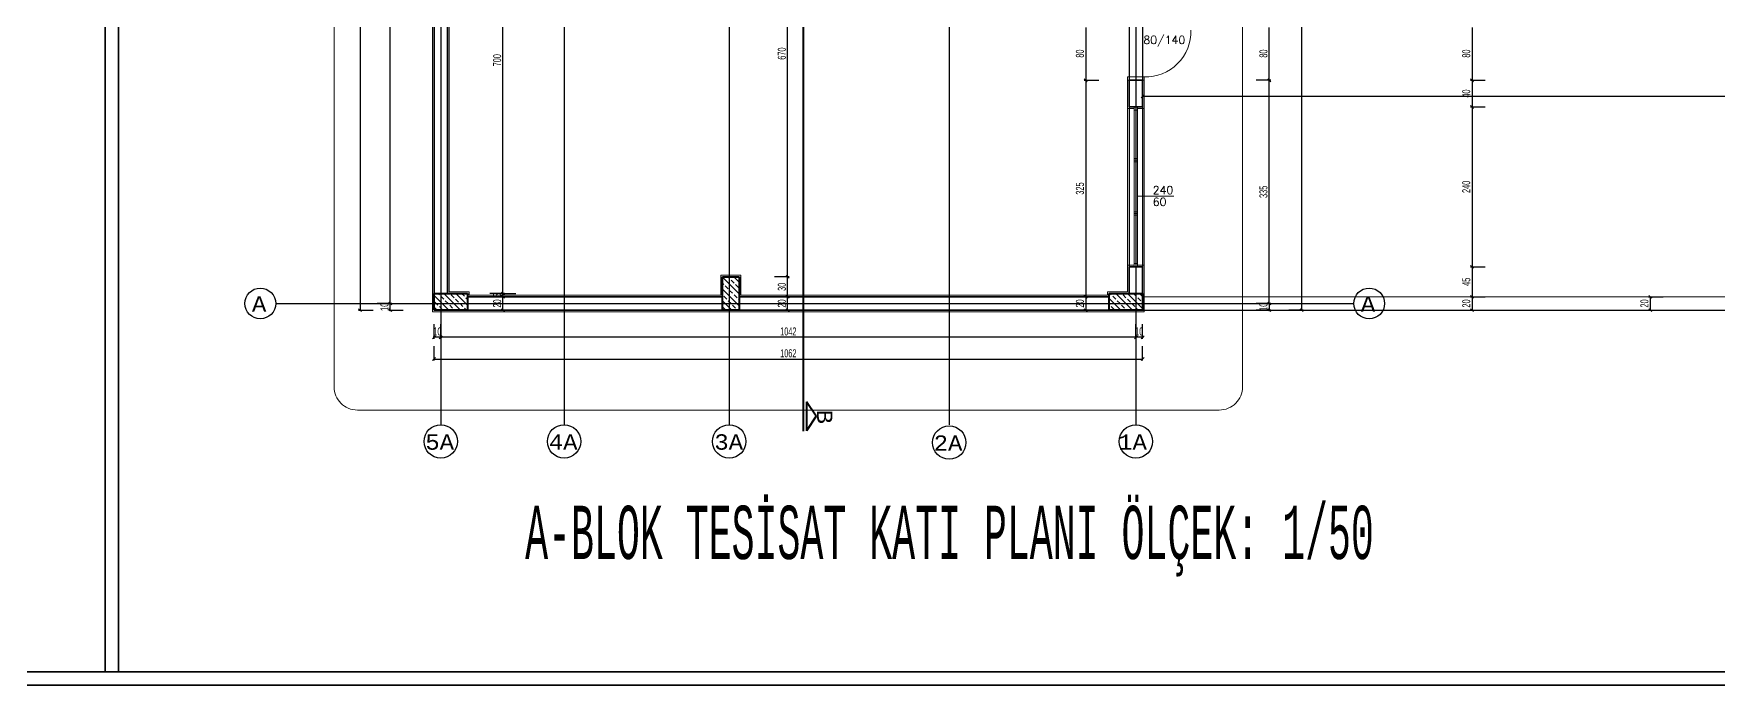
# Model space of a CAD drawing. Header units: inches. Extents: x -7543 to -822, y 102837 to 190349.
# Drawn here: x -833.199 to -832.694, y 102836.665 to 102836.861 of the extents above; entities that cross this region are included whole.
import ezdxf

# ---------------------------------------------------------------- set-up
doc = ezdxf.new("R2010")
doc.units = ezdxf.units.IN
doc.header["$MEASUREMENT"] = 0
for name, pattern in [('__ZG_T_P__9', [22, 1, -10, 1, -10]), ('DASHDOTX2', [2, 1, -0.5, 0, -0.5]), ('DASHED', [19.049999999999997, 12.7, -6.35])]:
    doc.linetypes.add(name, pattern=pattern)
doc.layers.get('Defpoints').update_dxf_attribs({"lineweight": 25})
for name, color, linetype, lineweight in [('AKS', 1, 'Continuous', 25), ('ICOL', 55, 'Continuous', 25), ('İZ DÜŞÜM', 253, 'Continuous', 20), ('KESİT', 7, 'Continuous', 40), ('KOLON', 2, 'Continuous', 40), ('SIVA', 150, 'Continuous', 15), ('TARAMA', 8, 'Continuous', 25), ('YAZI', 7, 'Continuous', 25)]:
    doc.layers.add(name, color=color, linetype=linetype, lineweight=lineweight)
for name, color, linetype, lineweight, true_color in [('BALKON', 7, 'Continuous', 20, 0xffaaa9), ('DUVAR', 7, 'Continuous', 35, 0xfc4642), ('KAPI', 7, 'Continuous', 18, 0xffb360), ('PENCERE', 7, 'Continuous', 18, 0xffb360)]:
    doc.layers.add(name, color=color, linetype=linetype, lineweight=lineweight, true_color=true_color)
doc.styles.add('ISIM', font='monos.ttf', dxfattribs={"width": 1.1, "height": 200})
doc.styles.add('OLCU', font='tromand.shx', dxfattribs={"width": 0.6, "height": 12})
doc.styles.add('TXTX', font='TXTX')

# ---------------------------------------------------------------- blocks, each defined once
blk = doc.blocks.new('D')
at = {"layer": 'ICOL'}
for p, q in [((2.828427124746668, 2.828427124748032), (-2.82842712474303, -2.828427124744394)), ((0, 3.000000000002046), (0, -25))]:
    blk.add_line(p, q, dxfattribs=at)
blk = doc.blocks.new('E')
at = {"layer": 'ICOL'}
for p, q in [((-2.828427124746668, -2.828427124748032), (2.82842712474303, 2.828427124744394)), ((0, -3.000000000002046), (0, 25))]:
    blk.add_line(p, q, dxfattribs=at)

msp = doc.modelspace()

# ---------------------------------------------------------------- linework, layer by layer
at = {"layer": 'AKS', "linetype": 'DASHDOTX2', "ltscale": 10}
for p, q in [((-833.0770753611745, 102837.1671850205), (-833.0770753611745, 102836.7433031146)), ((-833.0400753611744, 102837.1671850205), (-833.0400753611744, 102836.7433031146)), ((-832.9905637393258, 102837.1671850205), (-832.9905637393258, 102836.7433031146)), ((-832.9245753611744, 102837.1671850205), (-832.9245753611744, 102836.7433031146)), ((-832.8685753611744, 102837.1671850205), (-832.8685753611744, 102836.7433031146)), ((-833.1265821065986, 102836.7796839999), (-832.8032151408905, 102836.7796839999))]:
    msp.add_line(p, q, dxfattribs=at)
at = {"layer": 'AKS', "color": 0}
for centre, radius in [((-833.1312021065986, 102836.7796839999), 0.004620000000000001), ((-832.7985951408905, 102836.7796839999), 0.004620000000000001), ((-833.0770753611745, 102836.7382831146), 0.005019999999999998), ((-833.0400753611744, 102836.7382831146), 0.005019999999999998), ((-832.9905637393258, 102836.7382831146), 0.005019999999999998), ((-832.9245753611744, 102836.737948672), 0.005019999999999998), ((-832.868575357753, 102836.7382831146), 0.005019999999999998)]:
    msp.add_circle(centre, radius, dxfattribs=at)
at = {"layer": 'BALKON'}
for p, q in [((-832.5165753957328, 102836.7816839999), (-832.8665753611745, 102836.7816839999)), ((-832.5165753957328, 102836.7776839999), (-832.8665753611745, 102836.7776839999))]:
    msp.add_line(p, q, dxfattribs=at)
at = {"layer": 'Defpoints', "color": 6}
for p, q in [((-833.0790753611744, 102836.7776839999), (-833.0790753611744, 102837.1276839999)), ((-833.0790753611744, 102837.1276839999), (-833.0790753611744, 102836.7776839999)), ((-832.8665753611745, 102836.9316839999), (-832.8665753611745, 102836.7776839999)), ((-832.8665753611745, 102836.7776839999), (-833.0790753611744, 102836.7776839999)), ((-833.0790753611744, 102836.7776839999), (-832.304075395732, 102836.7776839999))]:
    msp.add_line(p, q, dxfattribs=at)
at = {"layer": 'Defpoints', "color": 3}
for p, q in [((-833.0750753611744, 102836.7826839999), (-833.0750753611745, 102836.9296839999)), ((-832.8705753611745, 102836.9266839999), (-832.8705753611746, 102836.7826839999)), ((-832.9875753611744, 102836.7876839998), (-832.9925753611744, 102836.7876839998)), ((-832.9925753611744, 102836.7876839998), (-832.9925753611744, 102836.7816839999)), ((-832.9875753611744, 102836.7816839999), (-832.9875753611744, 102836.7876839998)), ((-833.0690753611744, 102836.7826839999), (-833.0750753611744, 102836.7826839999)), ((-833.0690753611744, 102836.7816839999), (-833.0690753611744, 102836.7826839999)), ((-832.9925753611744, 102836.7816839999), (-833.0690753611744, 102836.7816839999)), ((-832.8765753611744, 102836.7816839999), (-832.9875753611744, 102836.7816839999)), ((-832.8705753611746, 102836.7826839999), (-832.8765753611744, 102836.7826839999)), ((-832.8765753611744, 102836.7826839999), (-832.8765753611744, 102836.7816839999))]:
    msp.add_line(p, q, dxfattribs=at)
at = {"layer": 'DUVAR'}
for p, q in [((-833.177690598216, 102836.6690845899), (-833.177690598216, 102837.4354633095)), ((-833.1736905982161, 102836.6690845899), (-833.1736905982161, 102837.4354633095)), ((-833.0790753611744, 102836.9296839999), (-833.0790753611744, 102836.7826839999)), ((-833.0750753611744, 102836.9296839999), (-833.0750753611744, 102836.7826839999)), ((-832.8705753611745, 102836.8386839999), (-832.8705753611745, 102836.8466839999)), ((-832.8705753611745, 102836.8466839999), (-832.8665753611745, 102836.8466839999)), ((-832.8665753611745, 102836.8386839999), (-832.8665753611745, 102836.8466839999)), ((-832.8705753611745, 102836.8386839999), (-832.8665753611745, 102836.8386839999)), ((-832.8705753611745, 102836.7906839999), (-832.8665753611745, 102836.7906839999)), ((-832.8705753611745, 102836.7906839999), (-832.8705753611745, 102836.7826839999)), ((-832.8665753611745, 102836.7906839999), (-832.8665753611745, 102836.7826839999)), ((-833.0690753611744, 102836.7816839999), (-832.9925753611744, 102836.7816839999)), ((-832.9875753611744, 102836.7816839999), (-832.8765753611744, 102836.7816839999)), ((-833.0690753611744, 102836.7776839999), (-832.9925753611744, 102836.7776839999)), ((-832.9875753611744, 102836.7776839999), (-832.8765753611744, 102836.7776839999)), ((-837.605065430626, 102836.6650845899), (-821.9895550628707, 102836.6650845899)), ((-837.6010654306261, 102836.6690845899), (-821.9935550628708, 102836.6690845899))]:
    msp.add_line(p, q, dxfattribs=at)
at = {"layer": 'ICOL'}
for p, q in [((-833.1012623872739, 102837.1275279999), (-833.1012623872739, 102836.7778399998)), ((-833.0922242549663, 102836.7798399999), (-833.0922242549663, 102837.1255279999)), ((-832.8188415484681, 102836.7778399998), (-832.8188415484681, 102837.1275279999)), ((-833.0584263605219, 102836.7828399999), (-833.0584263605219, 102836.9225279998)), ((-832.973032854898, 102836.7878399999), (-832.973032854898, 102836.9215279999)), ((-832.8836248930907, 102836.8625279999), (-832.8836248930907, 102836.8468399999)), ((-832.828581291114, 102836.8468399999), (-832.828581291114, 102836.8625279999)), ((-832.7677459913425, 102836.8625279999), (-832.7677459913425, 102836.8468399999)), ((-832.8836248930907, 102836.8465279998), (-832.8836248930907, 102836.7818399999)), ((-832.828581291114, 102836.7798399999), (-832.828581291114, 102836.8465279998)), ((-832.7677459913425, 102836.8465279998), (-832.7677459913425, 102836.8388399999)), ((-832.8664193957304, 102836.841869863), (-832.5167313957329, 102836.841869863)), ((-832.7677459913425, 102836.8385279998), (-832.7677459913425, 102836.7908399999)), ((-832.7677459913425, 102836.7905279999), (-832.7677459913425, 102836.7818399999)), ((-832.973032854898, 102836.7818399999), (-832.973032854898, 102836.7875279999)), ((-833.0584263605219, 102836.7828399999), (-833.0584263605219, 102836.7829959998)), ((-833.0584263605219, 102836.7816839999), (-833.0584263605219, 102836.7826839999)), ((-833.0584263605219, 102836.7815279998), (-833.0584263605219, 102836.7813719999)), ((-833.0584263605219, 102836.7778399998), (-833.0584263605219, 102836.7815279998)), ((-832.973032854898, 102836.7778399998), (-832.973032854898, 102836.7815279998)), ((-832.8836248930907, 102836.7815279998), (-832.8836248930907, 102836.7778399998)), ((-832.7677459913425, 102836.7815279998), (-832.7677459913425, 102836.7778399998)), ((-832.7143054294711, 102836.7815279998), (-832.7143054294711, 102836.7778399998)), ((-833.0922242549663, 102836.7798399999), (-833.0922242549663, 102836.7799959999)), ((-833.0922242549663, 102836.7776839999), (-833.0922242549663, 102836.7796839999)), ((-833.0922242549663, 102836.7775279999), (-833.0922242549663, 102836.7773719999)), ((-832.828581291114, 102836.7798399999), (-832.828581291114, 102836.7799959999)), ((-832.828581291114, 102836.7796839999), (-832.828581291114, 102836.7776839999)), ((-832.828581291114, 102836.7775279999), (-832.828581291114, 102836.7773719999)), ((-833.0792313611745, 102836.7695428385), (-833.0793873611744, 102836.7695428385)), ((-833.0770753611745, 102836.7695428385), (-833.0790753611744, 102836.7695428385)), ((-833.0769193611744, 102836.7695428385), (-833.0767633611745, 102836.7695428385)), ((-832.8687313611745, 102836.7695428385), (-833.0769193611744, 102836.7695428385)), ((-832.8687313611745, 102836.7695428385), (-832.8688873611744, 102836.7695428385)), ((-832.8665753611745, 102836.7695428385), (-832.8685753611744, 102836.7695428385)), ((-832.8664193611744, 102836.7695428385), (-832.8662633611744, 102836.7695428385)), ((-833.0789193611745, 102836.7629942225), (-832.8667313611745, 102836.7629942225))]:
    msp.add_line(p, q, dxfattribs=at)
at = {"layer": 'İZ DÜŞÜM', "linetype": '__ZG_T_P__9'}
for p, q in [((-833.0790753957305, 102837.1276839999), (-833.0790753957305, 102836.7776839999)), ((-832.8665753957305, 102836.7776839999), (-832.8665753957305, 102837.1276839999)), ((-833.1090753611744, 102836.9336839999), (-833.1090753611744, 102836.8076839999)), ((-832.8365753611744, 102836.7766839999), (-832.8365753611745, 102836.9316839999)), ((-833.1090753611744, 102836.8076839999), (-833.1090753611744, 102836.7546839999)), ((-833.0790753957305, 102836.7776839999), (-832.8665753957305, 102836.7776839999)), ((-832.8365753611744, 102836.7546839999), (-832.8365753611744, 102836.7766839999)), ((-833.1020753611743, 102836.7476839999), (-833.0740753611744, 102836.7476839999)), ((-833.0740753611744, 102836.7476839999), (-832.9195753611743, 102836.7476839999)), ((-832.9195753611743, 102836.7476839999), (-832.8435753611743, 102836.7476839999))]:
    msp.add_line(p, q, dxfattribs=at)
for centre, start, end in [((-833.1020753611743, 102836.7546839999), 180, 270), ((-832.8435753611743, 102836.7546839999), 270, 0)]:
    msp.add_arc(centre, 0.007000000000000001, start, end, dxfattribs=at)
at = {"layer": 'KAPI'}
for p, q in [((-832.8660753611745, 102836.8476839999), (-832.8710753611746, 102836.8476839999)), ((-832.8710753611746, 102836.8466839999), (-832.8710753611746, 102836.8476839999)), ((-832.8710753611746, 102836.8466839999), (-832.8660753611745, 102836.8466839999)), ((-832.8660753611745, 102836.8476839999), (-832.8660753611745, 102836.8466839999))]:
    msp.add_line(p, q, dxfattribs=at)
msp.add_arc((-832.8656753611745, 102836.8612839999), 0.01360588108135596, 268.3153156787103, 1.684684365761425, dxfattribs=at)
at = {"layer": 'KESİT', "linetype": 'DASHED'}
msp.add_line((-832.9683896828786, 102836.9164603118), (-832.9683896828786, 102836.7413232793), dxfattribs=at)
at = {"layer": 'KESİT'}
for p, q in [((-832.9673576091997, 102836.7501819281), (-832.9673576091997, 102836.741496109)), ((-832.9644743879035, 102836.7458390185), (-832.9673576091997, 102836.7501819281)), ((-832.9644743879035, 102836.7458390185), (-832.9673576091997, 102836.741496109))]:
    msp.add_line(p, q, dxfattribs=at)
at = {"layer": 'KOLON'}
for p, q in [((-832.9925753611744, 102836.7776839999), (-832.9925753611744, 102836.7876839998)), ((-832.9925753611744, 102836.7876839998), (-832.9875753611744, 102836.7876839998)), ((-832.9875753611744, 102836.7876839998), (-832.9875753611744, 102836.7776839999)), ((-833.0790753611744, 102836.7776839999), (-833.0790753611744, 102836.7826839999)), ((-833.0790753611744, 102836.7826839999), (-833.0690753611744, 102836.7826839999)), ((-833.0690753611744, 102836.7826839999), (-833.0690753611744, 102836.7776839999)), ((-832.8765753611744, 102836.7776839999), (-832.8765753611744, 102836.7826839999)), ((-832.8765753611744, 102836.7826839999), (-832.8665753611745, 102836.7826839999)), ((-832.8665753611745, 102836.7826839999), (-832.8665753611745, 102836.7776839999)), ((-833.0690753611744, 102836.7776839999), (-833.0790753611744, 102836.7776839999)), ((-832.9875753611744, 102836.7776839999), (-832.9925753611744, 102836.7776839999)), ((-832.8665753611745, 102836.7776839999), (-832.8765753611744, 102836.7776839999))]:
    msp.add_line(p, q, dxfattribs=at)
at = {"layer": 'PENCERE'}
for p, q in [((-832.8710753611745, 102836.8381839998), (-832.8710753611745, 102836.7911839999)), ((-832.8690753611745, 102836.8386839999), (-832.8690753611745, 102836.7906839999)), ((-832.8690753611745, 102836.8376839999), (-832.8680753611744, 102836.8376839999)), ((-832.8685753611744, 102836.8376839999), (-832.8685753611744, 102836.8231839999)), ((-832.8680753611744, 102836.8386839999), (-832.8680753611744, 102836.7906839999)), ((-832.8660753611745, 102836.7911839999), (-832.8660753611745, 102836.8381839998)), ((-832.8690753611745, 102836.8231839999), (-832.8680753611744, 102836.8231839999)), ((-832.8690753611745, 102836.8226839999), (-832.8680753611744, 102836.8226839999)), ((-832.8690753611745, 102836.8221839999), (-832.8680753611744, 102836.8221839999)), ((-832.8685753611744, 102836.8221839999), (-832.8685753611744, 102836.8071839999)), ((-832.8571587128649, 102836.8119339999), (-832.8680753611745, 102836.8119339999)), ((-832.8690753611745, 102836.8071839999), (-832.8680753611744, 102836.8071839999)), ((-832.8690753611745, 102836.8066839999), (-832.8680753611744, 102836.8066839999)), ((-832.8690753611745, 102836.8061839999), (-832.8680753611744, 102836.8061839999)), ((-832.8685753611744, 102836.8061839999), (-832.8685753611744, 102836.7916839999)), ((-832.8690753611745, 102836.7916839999), (-832.8680753611744, 102836.7916839999))]:
    msp.add_line(p, q, dxfattribs=at)
at = {"layer": 'SIVA'}
for p, q in [((-833.0795753611744, 102836.7771839999), (-833.0795753611744, 102836.9351839999)), ((-833.0745753611744, 102836.9291839999), (-833.0745753611744, 102836.7831839999)), ((-832.8710753611745, 102836.7831839999), (-832.8710753611745, 102836.8466839999)), ((-832.8705753611745, 102836.8466839999), (-832.8710753611745, 102836.8466839999)), ((-832.8665753611745, 102836.8466839999), (-832.8660753611745, 102836.8466839999)), ((-832.8660753611745, 102836.7771839999), (-832.8660753611745, 102836.8466839999)), ((-832.8710753611745, 102836.8381839998), (-832.8690753611745, 102836.8381839998)), ((-832.8680753611744, 102836.8381839998), (-832.8660753611745, 102836.8381839998)), ((-832.8710753611745, 102836.7911839999), (-832.8690753611745, 102836.7911839999)), ((-832.8680753611744, 102836.7911839999), (-832.8660753611745, 102836.7911839999)), ((-832.9930753611745, 102836.7821839999), (-832.9930753611745, 102836.7881839999)), ((-832.9870753611744, 102836.7881839999), (-832.9930753611745, 102836.7881839999)), ((-832.9870753611744, 102836.7821839999), (-832.9870753611744, 102836.7881839999)), ((-833.0745753611744, 102836.7831839999), (-833.0685753611745, 102836.7831839999)), ((-833.0685753611745, 102836.7821839999), (-833.0685753611745, 102836.7831839999)), ((-833.0685753611745, 102836.7821839999), (-832.9930753611745, 102836.7821839999)), ((-832.9870753611744, 102836.7821839999), (-832.8770753611744, 102836.7821839999)), ((-832.8770753611744, 102836.7821839999), (-832.8770753611744, 102836.7831839999)), ((-832.8710753611745, 102836.7831839999), (-832.8770753611744, 102836.7831839999)), ((-833.0795753611744, 102836.7771839999), (-832.8660753611745, 102836.7771839999))]:
    msp.add_line(p, q, dxfattribs=at)
at = {"layer": 'TARAMA'}
for p, q in [((-832.9925753611744, 102836.7875354225), (-832.9875753611744, 102836.7825354225)), ((-832.9925753611744, 102836.7857676555), (-832.9921962389536, 102836.7853885333)), ((-832.9909561715751, 102836.7876839998), (-832.9904284720008, 102836.7871563003)), ((-832.9899865302625, 102836.7867143585), (-832.989102646786, 102836.7858304751)), ((-832.9891884046251, 102836.7876839998), (-832.9875753611744, 102836.7860709564)), ((-832.9886607050478, 102836.7853885333), (-832.9877768215713, 102836.7845046499)), ((-833.0790753611744, 102836.7821115409), (-833.0746478200853, 102836.7776839999)), ((-833.0778800531293, 102836.7826839999), (-833.0774909944344, 102836.7822949412)), ((-833.0770490526961, 102836.7818529994), (-833.0761651692196, 102836.7809691159)), ((-833.0761122861793, 102836.7826839999), (-833.0711122861793, 102836.7776839999)), ((-833.0757232274814, 102836.7805271742), (-833.0748393440049, 102836.7796432907)), ((-833.0739554605284, 102836.7822949412), (-833.0730715770519, 102836.7814110577)), ((-833.0726296353137, 102836.7809691159), (-833.0717457518372, 102836.7800852325)), ((-833.0725767522734, 102836.7826839999), (-833.0690753611744, 102836.7791826088)), ((-833.0708089853175, 102836.7826839999), (-833.0699779848842, 102836.7818529994)), ((-833.069536043146, 102836.7814110577), (-833.0690753611744, 102836.7809503757)), ((-832.9925753611744, 102836.7839998886), (-832.9875753611744, 102836.7789998886)), ((-832.9925753611744, 102836.7804643547), (-832.9897950063429, 102836.7776839999)), ((-832.9921962389536, 102836.7818529994), (-832.9913123554772, 102836.7809691159)), ((-832.9917542972154, 102836.7849465916), (-832.990870413739, 102836.7840627081)), ((-832.990870413739, 102836.7805271742), (-832.9899865302625, 102836.7796432907)), ((-832.9904284720008, 102836.7836207664), (-832.9895445885243, 102836.7827368829)), ((-832.989102646786, 102836.7822949412), (-832.9882187633095, 102836.7814110577)), ((-832.9877768215713, 102836.7809691159), (-832.9875753611744, 102836.7807676556)), ((-832.8765753611744, 102836.7811369736), (-832.8731223874471, 102836.7776839999)), ((-832.8763546204912, 102836.7826839999), (-832.8759655617962, 102836.7822949412)), ((-832.875523620058, 102836.7818529994), (-832.8746397365815, 102836.7809691159)), ((-832.8745868535411, 102836.7826839999), (-832.8695868535411, 102836.7776839999)), ((-832.8741977948432, 102836.7805271742), (-832.8733139113667, 102836.7796432907)), ((-832.8724300278902, 102836.7822949412), (-832.8715461444137, 102836.7814110577)), ((-832.8711042026755, 102836.7809691159), (-832.870220319199, 102836.7800852325)), ((-832.8710513196353, 102836.7826839999), (-832.8665753611745, 102836.7782080414)), ((-832.8692835526793, 102836.7826839999), (-832.868452552246, 102836.7818529994)), ((-832.8680106105078, 102836.7814110577), (-832.8671267270313, 102836.7805271742)), ((-832.8675157857293, 102836.7826839999), (-832.8665753611745, 102836.7817435753)), ((-833.0790753611744, 102836.778576007), (-833.0781833539912, 102836.7776839999)), ((-833.078816819649, 102836.7800852325), (-833.0779329361726, 102836.779201349)), ((-833.0774909944344, 102836.7787594073), (-833.0766071109579, 102836.7778755238)), ((-833.0743974022666, 102836.779201349), (-833.0735135187902, 102836.7783174655)), ((-833.0730715770519, 102836.7778755238), (-833.0728800531293, 102836.7776839999)), ((-833.0713038100989, 102836.7796432907), (-833.0704199266224, 102836.7787594073)), ((-833.0699779848842, 102836.7783174655), (-833.0693445192234, 102836.7776839999)), ((-832.9925753611744, 102836.7786965877), (-832.9917542972154, 102836.7778755238)), ((-832.9895445885243, 102836.779201349), (-832.9886607050478, 102836.7783174655)), ((-832.9882187633095, 102836.7778755238), (-832.988027239387, 102836.7776839999)), ((-832.8765753611744, 102836.7793692066), (-832.8764075035344, 102836.779201349)), ((-832.8759655617962, 102836.7787594073), (-832.8750816783197, 102836.7778755238)), ((-832.8728719696285, 102836.779201349), (-832.871988086152, 102836.7783174655)), ((-832.8715461444137, 102836.7778755238), (-832.8713546204912, 102836.7776839999)), ((-832.8697783774608, 102836.7796432907), (-832.8688944939843, 102836.7787594073)), ((-832.868452552246, 102836.7783174655), (-832.8678190865852, 102836.7776839999)), ((-832.866684785293, 102836.7800852325), (-832.8665753611745, 102836.7799758083))]:
    msp.add_line(p, q, dxfattribs=at)

# ---------------------------------------------------------------- block references
at = {"layer": 'ICOL'}
for name, p, xscale, yscale, zscale, rotation in [('D', (-832.8836248930907, 102836.8466839999), 0.000155999994603917, 0.000155999994603917, 0.000155999994603917, 90), ('E', (-832.8836248930907, 102836.8466839999), 0.000155999994603917, 0.000155999994603917, 0.000155999994603917, 270), ('D', (-832.828581291114, 102836.8466839999), 0.000155999994603917, 0.000155999994603917, 0.000155999994603917, 270), ('E', (-832.828581291114, 102836.8466839999), 0.000155999994603917, 0.000155999994603917, 0.000155999994603917, 90), ('D', (-832.7677459913425, 102836.8466839999), 0.000155999994603917, 0.000155999994603917, 0.000155999994603917, 90), ('E', (-832.7677459913425, 102836.8466839999), 0.000155999994603917, 0.000155999994603917, 0.000155999994603917, 270), ('D', (-832.8665753957305, 102836.841869863), 0.0001559999999471984, 0.0001559999999471984, 0.0001559999999471984, 180), ('D', (-832.7677459913425, 102836.8386839999), 0.000155999994603917, 0.000155999994603917, 0.000155999994603917, 90), ('E', (-832.7677459913425, 102836.8386839999), 0.000155999994603917, 0.000155999994603917, 0.000155999994603917, 270), ('D', (-832.7677459913425, 102836.7906839999), 0.000155999994603917, 0.000155999994603917, 0.000155999994603917, 90), ('E', (-832.7677459913425, 102836.7906839999), 0.000155999994603917, 0.000155999994603917, 0.000155999994603917, 270), ('D', (-832.973032854898, 102836.7876839998), 0.000155999994603917, 0.000155999994603917, 0.000155999994603917, 270), ('E', (-832.973032854898, 102836.7876839998), 0.000155999994603917, 0.000155999994603917, 0.000155999994603917, 90), ('D', (-833.0584263605219, 102836.7826839999), 0.000155999994603917, 0.000155999994603917, 0.000155999994603917, 270), ('E', (-833.0584263605219, 102836.7816839999), 0.000155999994603917, 0.000155999994603917, 0.000155999994603917, 90), ('E', (-833.0584263605219, 102836.7826839999), 0.000155999994603917, 0.000155999994603917, 0.000155999994603917, 270), ('D', (-833.0584263605219, 102836.7816839999), 0.000155999994603917, 0.000155999994603917, 0.000155999994603917, 90), ('D', (-832.973032854898, 102836.7816839999), 0.000155999994603917, 0.000155999994603917, 0.000155999994603917, 270), ('E', (-832.973032854898, 102836.7816839999), 0.000155999994603917, 0.000155999994603917, 0.000155999994603917, 90), ('D', (-832.8836248930907, 102836.7816839999), 0.000155999994603917, 0.000155999994603917, 0.000155999994603917, 90), ('E', (-832.8836248930907, 102836.7816839999), 0.000155999994603917, 0.000155999994603917, 0.000155999994603917, 270), ('D', (-832.7677459913425, 102836.7816839999), 0.000155999994603917, 0.000155999994603917, 0.000155999994603917, 90), ('E', (-832.7677459913425, 102836.7816839999), 0.000155999994603917, 0.000155999994603917, 0.000155999994603917, 270), ('D', (-832.7143054294711, 102836.7816839999), 0.000155999994603917, 0.000155999994603917, 0.000155999994603917, 90), ('E', (-833.1012623872739, 102836.7776839999), 0.000155999994603917, 0.000155999994603917, 0.000155999994603917, 270), ('D', (-833.0922242549663, 102836.7796839999), 0.000155999994603917, 0.000155999994603917, 0.000155999994603917, 270), ('E', (-833.0922242549663, 102836.7796839999), 0.000155999994603917, 0.000155999994603917, 0.000155999994603917, 270), ('D', (-833.0922242549663, 102836.7776839999), 0.000155999994603917, 0.000155999994603917, 0.000155999994603917, 90), ('D', (-833.0584263605219, 102836.7776839999), 0.000155999994603917, 0.000155999994603917, 0.000155999994603917, 270), ('D', (-832.973032854898, 102836.7776839999), 0.000155999994603917, 0.000155999994603917, 0.000155999994603917, 270), ('E', (-832.8836248930907, 102836.7776839999), 0.000155999994603917, 0.000155999994603917, 0.000155999994603917, 270), ('D', (-832.828581291114, 102836.7796839999), 0.000155999994603917, 0.000155999994603917, 0.000155999994603917, 270), ('D', (-832.828581291114, 102836.7796839999), 0.000155999994603917, 0.000155999994603917, 0.000155999994603917, 270), ('E', (-832.828581291114, 102836.7776839999), 0.000155999994603917, 0.000155999994603917, 0.000155999994603917, 90), ('D', (-832.8188415484681, 102836.7776839999), 0.000155999994603917, 0.000155999994603917, 0.000155999994603917, 270), ('E', (-832.7677459913425, 102836.7776839999), 0.000155999994603917, 0.000155999994603917, 0.000155999994603917, 270), ('E', (-832.7143054294711, 102836.7776839999), 0.000155999994603917, 0.000155999994603917, 0.000155999994603917, 270), ('D', (-833.0770753611745, 102836.7695428385), 0.0001559999999471984, 0.0001559999999471984, 0.0001559999999471984, 180), ('D', (-832.8665753611745, 102836.7695428385), 0.0001559999999471984, 0.0001559999999471984, 0.0001559999999471984, 180), ('D', (-833.0790753611744, 102836.7629942225), 0.0001559999999471984, 0.0001559999999471984, 0.0001559999999471984, 180), ('E', (-833.0770753611745, 102836.7695428385), 0.0001559999999471984, 0.0001559999999471984, 0.0001559999999471984, 180)]:
    msp.add_blockref(name, p, dxfattribs=dict(at, xscale=xscale, yscale=yscale, zscale=zscale, rotation=rotation))
at = {"layer": 'ICOL', "xscale": 0.0001559999999471984, "yscale": 0.0001559999999471984, "zscale": 0.0001559999999471984}
for name, p in [('E', (-833.0790753611744, 102836.7695428385)), ('E', (-832.8685753611744, 102836.7695428385)), ('D', (-832.8685753611744, 102836.7695428385)), ('E', (-832.8665753611745, 102836.7629942225))]:
    msp.add_blockref(name, p, dxfattribs=at)

# ---------------------------------------------------------------- texts
at = {"layer": 'AKS', "style": 'ISIM', "width": 1.1}
for s, height, p in [('A', 0.004620000000000001, (-833.1337025605937, 102836.7772322259)), ('A', 0.004620000000000001, (-832.8010955948856, 102836.7772322259)), ('5A', 0.004619999999999998, (-833.0817050474731, 102836.7358021207)), ('4A', 0.004619999999999998, (-833.0446721948159, 102836.7358021207)), ('3A', 0.004619999999999998, (-832.9950178277293, 102836.7358021207)), ('2A', 0.004619999999999998, (-832.9292265655208, 102836.7354676781)), ('1A', 0.004619999999999998, (-832.8738868916529, 102836.7358021207))]:
    msp.add_text(s, height=height, dxfattribs=at).set_placement(p)
msp.add_text('B', height=0.004620000000000001, rotation=270, dxfattribs=at).set_placement((-832.9642083275016, 102836.7478190071))
at = {"layer": 'ICOL', "char_height": 0.0024, "attachment_point": 5, "rotation": 90, "style": 'OLCU'}
for s, insert in [('\\A1;670', (-832.974760854898, 102836.8546839999)), ('\\A1;700', (-833.0601543605219, 102836.8526839999)), ('\\A1;80', (-832.8853528930906, 102836.8546839999)), ('\\A1;80', (-832.830309291114, 102836.8546839999)), ('\\A1;80', (-832.7694739913425, 102836.8546839999)), ('\\A1;40', (-832.7694739913425, 102836.8426839999)), ('\\A1;325', (-832.8853528930906, 102836.8141839999)), ('\\A1;240', (-832.7694739913425, 102836.8146839999)), ('\\A1;335', (-832.830309291114, 102836.8131839999)), ('\\A1;30', (-832.974760854898, 102836.7846839999)), ('\\A1;45', (-832.7694739913425, 102836.7861839999)), ('\\A1;20', (-833.0601543605219, 102836.7796839999)), ('\\A1;5', (-833.0601543605219, 102836.7821839999)), ('\\A1;20', (-832.974760854898, 102836.7796839999)), ('\\A1;20', (-832.8853528930906, 102836.7796839999)), ('\\A1;20', (-832.7694739913425, 102836.7796839999)), ('\\A1;20', (-832.716033429471, 102836.7796839999)), ('\\A1;10', (-833.0939522549663, 102836.7786839999)), ('\\A1;10', (-832.830309291114, 102836.7786839999))]:
    msp.add_mtext(s, dxfattribs=dict(at, insert=insert))
at = {"layer": 'ICOL', "char_height": 0.0024, "attachment_point": 5, "style": 'OLCU'}
for s, insert in [('\\A1;10', (-833.0780753611745, 102836.7712708385)), ('\\A1;1042', (-832.9728253611745, 102836.7712708385)), ('\\A1;10', (-832.8675753611744, 102836.7712708385)), ('\\A1;1062', (-832.9728253611745, 102836.7647222225))]:
    msp.add_mtext(s, dxfattribs=dict(at, insert=insert))
at = {"layer": 'KAPI', "style": 'TXTX'}
msp.add_text('80/140', height=0.0024, dxfattribs=at).set_placement((-832.8663245539285, 102836.8575775027))
at = {"layer": 'PENCERE', "style": 'TXTX'}
for s, p in [('240', (-832.8635175386319, 102836.8125066099)), ('60', (-832.8635175386319, 102836.8089900631))]:
    msp.add_text(s, height=0.0024, dxfattribs=at).set_placement(p)
at = {"layer": 'YAZI', "style": 'ISIM', "width": 0.507505431836662}
msp.add_text('A-BLOK TESİSAT KATI PLANI ÖLÇEK: 1/50', height=0.016, dxfattribs=at).set_placement((-833.0517579654105, 102836.7029877299, -0.002))

doc.saveas('drawing.dxf')
